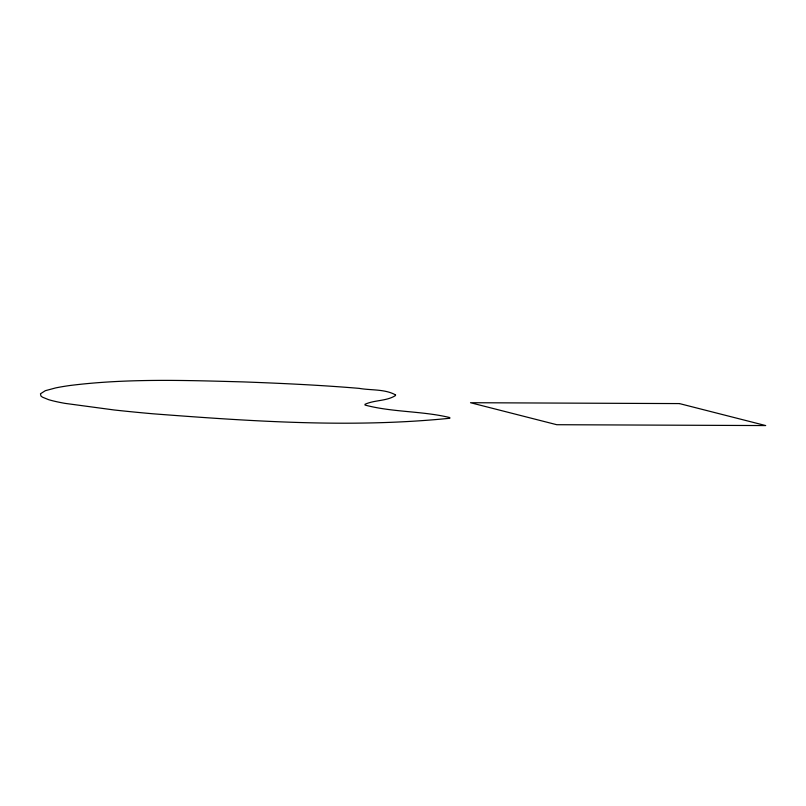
<?xml version="1.0" encoding="UTF-8"?>
<svg xmlns="http://www.w3.org/2000/svg" width="806" height="806" viewBox="0 0 806 806"><rect width="100%" height="100%" fill="white"/><g stroke="black" fill="none" stroke-linecap="round" stroke-linejoin="round"><path stroke-width="1.21" d="M395.534 394.9L395.474 395.565C386.477 401.297 374.578 399.877 364.997 404.3L365.058 405.075C392.603 412.4 422.082 410.869 449.798 417.568L449.829 418.264C351.275 428.208 251.401 421.286 152.808 413.78A373.299 27.344 1.6 0 1 114.12 409.972L64.984 403.363A243.916 17.863 1.6 0 1 48.33 399.564L42.466 397.167L40.945 396.008L40.471 393.781L45.327 390.698L55.614 387.928A379.032 27.757 1.6 0 1 69.88 385.51C127.429 378.296 185.632 380.331 243.462 381.913C282.04 383.334 320.627 385.127 359.103 388.361C371.002 390.477 384.805 388.895 395.534 394.9M679.448 403.584L470.513 402.718L556.765 424.712L765.7 425.568L679.448 403.584"/></g></svg>
